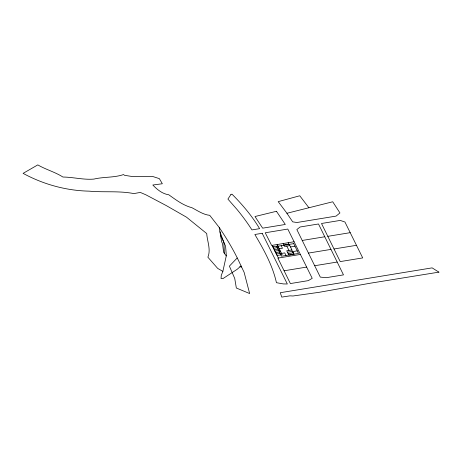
<?xml version="1.0" encoding="UTF-8"?>
<svg xmlns="http://www.w3.org/2000/svg" width="462" height="462" viewBox="0 0 462 462"><rect width="100%" height="100%" fill="white"/><g stroke="black" fill="none" stroke-linecap="round" stroke-linejoin="round"><path stroke-width="0.69" d="M222.875 271.379L226.34 255.59L225.566 246.131L220.507 235.106L219.219 227.466L209.742 215.332C203.222 214.686 197.603 210.649 191.909 207.698C183.102 205.371 176.039 199.93 168.751 194.762C162.508 193.976 157.051 189.489 152.824 185.014L162.324 183.749L159.373 178.65L152.668 176.472L131.427 176.397L124.567 175.317L123.504 174.572C113.981 177.83 103.707 176.727 93.901 179.089C83.512 179.984 73.273 177.131 62.936 177.033C54.984 171.997 45.877 169.6 37.803 164.894L23.1 173.36C43.33 184.355 66.06 190.662 89.102 191.147C104.042 192.521 119.023 190.679 133.87 193.59L140.292 192.423L145.801 194.768L166.181 205.532L186.544 217.204L206.716 233.558C207.219 241.285 211.094 249.636 207.883 257.207L217.689 268.41L222.875 271.379L221.286 275.277L221.038 278.528L222.869 278.667L237.191 269.294L241.043 265.904C234.985 252.431 227.541 239.668 219.219 227.466M237.185 257.998L229.389 266.118L234.742 278.494L236.342 288.017L249.647 293.543L244.132 272.343L241.043 265.904M286.925 213.271L332.727 201.778L339.945 212.942L336.093 216.095L296.939 222.511L292.689 221.847L286.527 212.705L278.193 201.64L299.757 195.773L308.911 207.756M294.086 241.759L271.65 245.432L265.234 232.784L287.797 229.054L312.22 278.32L308.293 280.63L290.384 283.564L277.881 258.119L300.375 254.435M302.223 240.459L320.299 277.108L326.288 277.691L343.485 274.878L318.503 223.978L300.127 226.986L296.841 229.556L302.223 240.459L324.78 236.763M327.818 236.336L350.213 232.663M272.863 246.8L277.87 245.975M283.882 244.993L288.889 244.173M273.573 248.244L278.58 247.424M289.813 245.582L284.592 246.437L283.171 243.549M274.284 249.688L282.473 248.273L281.208 245.697M290.488 246.956L294.993 246.217M274.994 251.137L280.007 250.317M275.704 252.581L280.717 251.761M276.415 254.025L281.427 253.205M287.433 252.223L292.446 251.403M280.243 253.638L284.748 252.899L286.013 255.474M297.268 250.849L292.764 251.582L294.028 254.164M288.149 253.667L293.156 252.847M308.454 253.084L330.977 249.393M334.026 248.983L356.468 245.305L362.71 257.912L340.217 261.596L321.506 223.487L340.228 220.414L344.941 222.026L356.468 245.305M284.113 270.778L306.641 267.082M314.68 265.725L337.179 262.041M239.83 266.724L241.562 266.978M226.236 255.919L223.62 252.287L222.551 243.89L221.604 241.632L220.507 235.106M289.224 244.381L291.944 249.919L286.723 250.774L288.86 255.111L293.867 254.291L291.736 249.954M288.178 242.723L289.599 245.617M286.804 246.073L288.941 250.416M277.16 244.531L282.138 254.654L277.131 255.474L272.153 245.351L278.384 258.039M219.941 231.733L223.908 242.521L224.37 253.326M230.913 194.496L227.916 199.076L237.018 209.465A410.452 236.971 0 0 1 249.578 226.288L251.963 229.909L259.609 228.661C252.044 215.939 242.406 204.602 231.982 194.15L230.913 194.496M276.455 211.29L254.989 216.522L262.664 228.164L285.302 224.463L276.455 211.29M438.9 272.141L370.31 283.206L319.196 292.307L292.989 295.992L289.969 295.842L281.745 297.106L280.284 292.712L432.12 267.868L438.9 272.141M262.185 233.287L254.857 234.494C263.808 249.676 272.574 265.332 276.443 282.692L283.327 283.928L287.329 283.991L262.185 233.287M293.728 243.641L276.703 246.431L281.508 256.214L298.533 253.424L293.728 243.641"/></g></svg>
